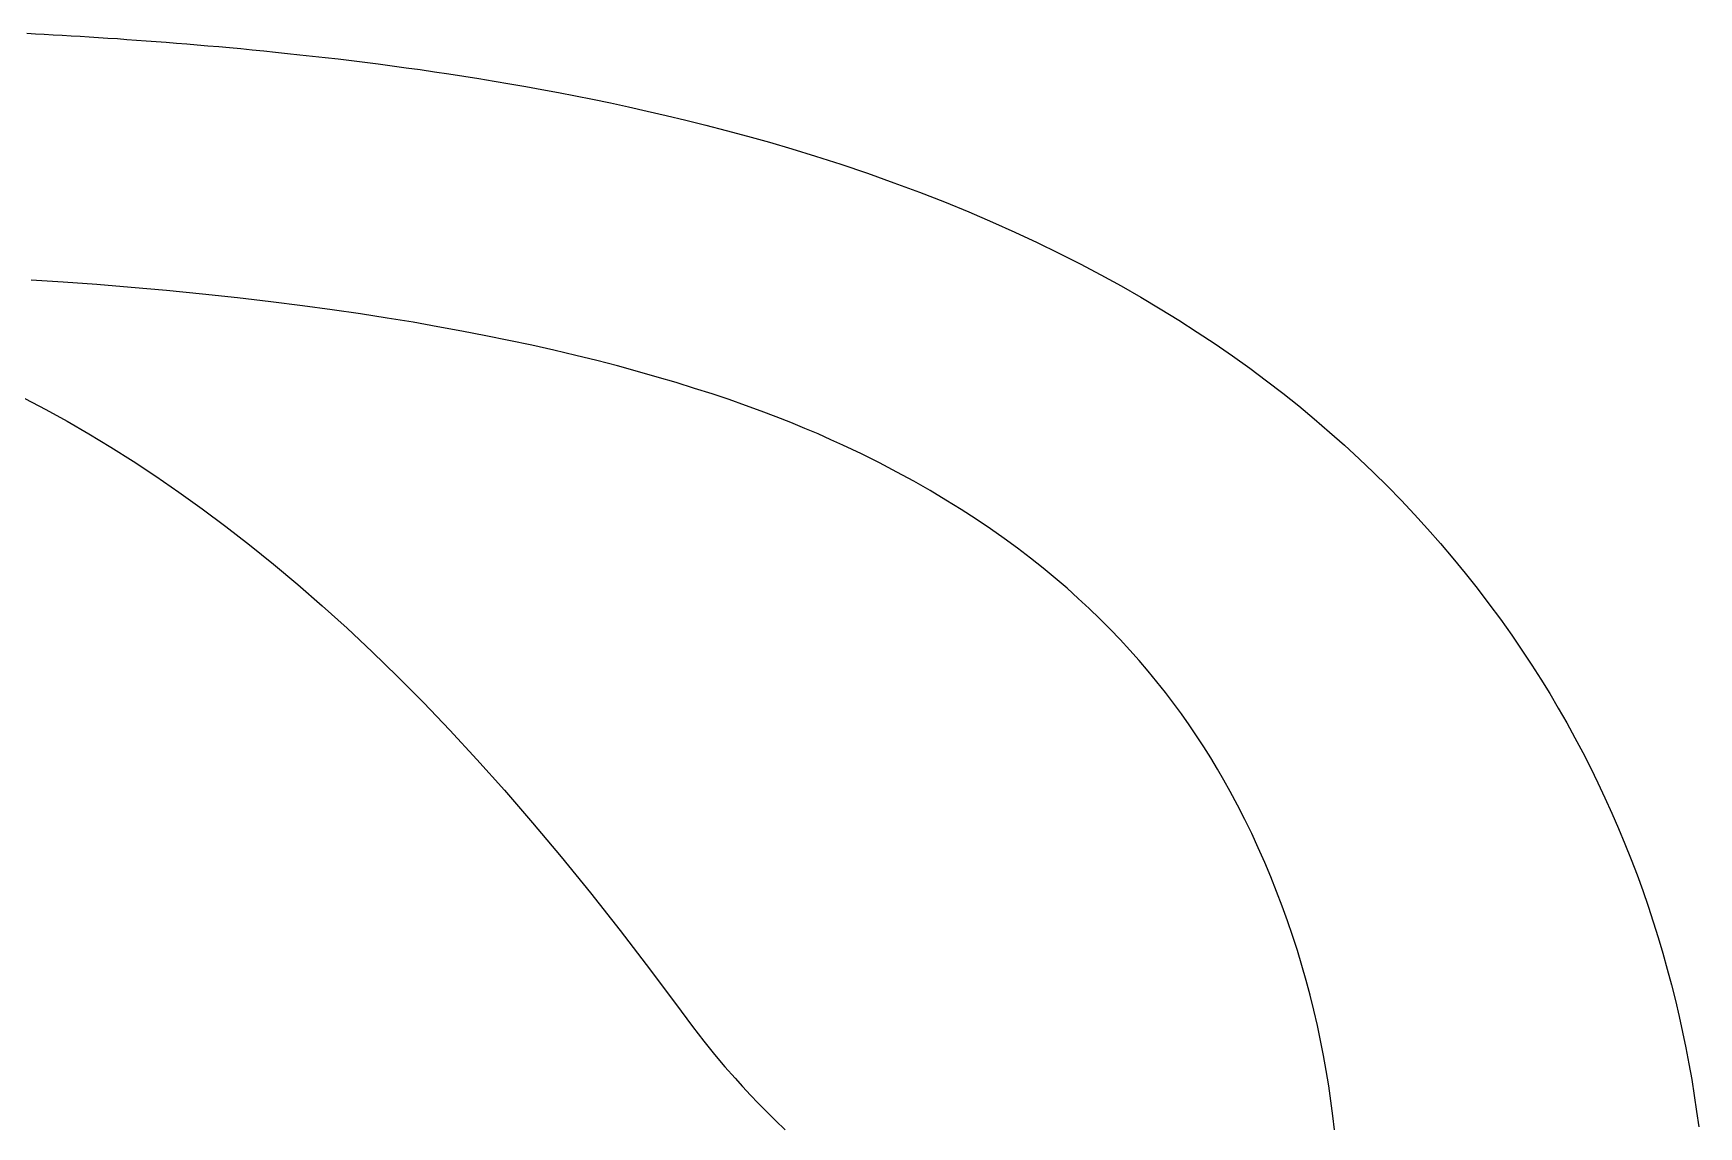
# Model space of a CAD drawing. Extents: x -119186 to 98821, y 1814 to 147180.
# Drawn here: x 16095.7 to 16232.6, y 34617.3 to 34707.1 of the extents above; entities that cross this region are included whole.
import ezdxf

# ---------------------------------------------------------------- set-up
doc = ezdxf.new("R2010")
doc.units = 0
doc.header["$LTSCALE"] = 12.7
doc.header["$MEASUREMENT"] = 0
doc.layers.add('A_建築（什器）', color=8, linetype='CONTINUOUS')

msp = doc.modelspace()

# ---------------------------------------------------------------- linework, layer by layer
at = {"layer": 'A_建築（什器）', "color": 8}
for p, q in [((16095.16, 34707.15), (16095.87, 34707.11)), ((16095.87, 34707.11), (16096.59, 34707.07)), ((16096.59, 34707.07), (16097.32, 34707.03)), ((16097.32, 34707.03), (16098.06, 34706.99)), ((16098.06, 34706.99), (16098.8, 34706.95)), ((16098.8, 34706.95), (16099.55, 34706.9)), ((16099.55, 34706.9), (16100.3, 34706.86)), ((16100.3, 34706.86), (16101.06, 34706.81)), ((16101.06, 34706.81), (16101.83, 34706.76)), ((16101.83, 34706.76), (16102.61, 34706.71)), ((16102.61, 34706.71), (16103.4, 34706.65)), ((16103.4, 34706.65), (16104.19, 34706.59)), ((16104.19, 34706.59), (16104.99, 34706.54)), ((16104.99, 34706.54), (16105.81, 34706.48)), ((16105.81, 34706.48), (16106.63, 34706.41)), ((16106.63, 34706.41), (16107.47, 34706.35)), ((16107.47, 34706.35), (16108.32, 34706.28)), ((16108.32, 34706.28), (16109.18, 34706.21)), ((16109.18, 34706.21), (16110.05, 34706.13)), ((16110.05, 34706.13), (16110.94, 34706.05)), ((16110.94, 34706.05), (16111.84, 34705.97)), ((16111.84, 34705.97), (16112.76, 34705.89)), ((16112.76, 34705.89), (16113.7, 34705.8)), ((16113.7, 34705.8), (16114.65, 34705.7)), ((16114.65, 34705.7), (16115.62, 34705.61)), ((16115.62, 34705.61), (16116.61, 34705.5)), ((16116.61, 34705.5), (16117.62, 34705.39)), ((16117.62, 34705.39), (16118.65, 34705.28)), ((16118.65, 34705.28), (16119.7, 34705.16)), ((16119.7, 34705.16), (16120.77, 34705.04)), ((16120.77, 34705.04), (16121.85, 34704.91)), ((16121.85, 34704.91), (16122.95, 34704.77)), ((16122.95, 34704.77), (16124.06, 34704.63)), ((16124.06, 34704.63), (16125.19, 34704.48)), ((16125.19, 34704.48), (16126.34, 34704.32)), ((16126.34, 34704.32), (16127.5, 34704.16)), ((16127.5, 34704.16), (16128.68, 34703.99)), ((16128.68, 34703.99), (16129.87, 34703.81)), ((16129.87, 34703.81), (16131.09, 34703.62)), ((16131.09, 34703.62), (16132.33, 34703.42)), ((16132.33, 34703.42), (16133.59, 34703.22)), ((16133.59, 34703.22), (16134.87, 34703)), ((16134.87, 34703), (16136.18, 34702.77)), ((16136.18, 34702.77), (16137.51, 34702.53)), ((16137.51, 34702.53), (16138.87, 34702.28)), ((16138.87, 34702.28), (16140.26, 34702.01)), ((16140.26, 34702.01), (16141.68, 34701.72)), ((16141.68, 34701.72), (16143.14, 34701.42)), ((16143.14, 34701.42), (16144.63, 34701.1)), ((16144.63, 34701.1), (16146.16, 34700.76)), ((16146.16, 34700.76), (16147.73, 34700.4)), ((16147.73, 34700.4), (16149.33, 34700.01)), ((16149.33, 34700.01), (16150.98, 34699.6)), ((16150.98, 34699.6), (16152.67, 34699.16)), ((16152.67, 34699.16), (16154.41, 34698.69)), ((16154.41, 34698.69), (16156.21, 34698.19)), ((16156.21, 34698.19), (16158.07, 34697.64)), ((16158.07, 34697.64), (16160.01, 34697.04)), ((16160.01, 34697.04), (16162.08, 34696.38)), ((16162.08, 34696.38), (16164.27, 34695.64)), ((16164.27, 34695.64), (16166.45, 34694.86)), ((16166.45, 34694.86), (16168.56, 34694.08)), ((16168.56, 34694.08), (16170.6, 34693.28)), ((16170.6, 34693.28), (16172.6, 34692.46)), ((16172.6, 34692.46), (16174.55, 34691.63)), ((16174.55, 34691.63), (16176.4, 34690.8)), ((16176.4, 34690.8), (16178.23, 34689.94)), ((16178.23, 34689.94), (16180.02, 34689.07)), ((16180.02, 34689.07), (16181.76, 34688.19)), ((16181.76, 34688.19), (16183.47, 34687.29)), ((16098.16, 34686.69), (16095.53, 34686.86)), ((16100.91, 34686.49), (16098.16, 34686.69)), ((16103.75, 34686.26), (16100.91, 34686.49)), ((16106.66, 34686), (16103.75, 34686.26)), ((16109.6, 34685.71), (16106.66, 34686)), ((16183.47, 34687.29), (16185.13, 34686.38)), ((16185.13, 34686.38), (16186.75, 34685.45)), ((16112.48, 34685.4), (16109.6, 34685.71)), ((16115.23, 34685.08), (16112.48, 34685.4)), ((16117.83, 34684.75), (16115.23, 34685.08)), ((16120.28, 34684.41), (16117.83, 34684.75)), ((16186.75, 34685.45), (16188.33, 34684.51)), ((16122.6, 34684.08), (16120.28, 34684.41)), ((16124.8, 34683.73), (16122.6, 34684.08)), ((16126.92, 34683.39), (16124.8, 34683.73)), ((16128.95, 34683.03), (16126.92, 34683.39)), ((16188.33, 34684.51), (16189.88, 34683.56)), ((16189.88, 34683.56), (16191.38, 34682.59)), ((16130.94, 34682.67), (16128.95, 34683.03)), ((16132.89, 34682.29), (16130.94, 34682.67)), ((16134.8, 34681.9), (16132.89, 34682.29)), ((16136.67, 34681.5), (16134.8, 34681.9)), ((16191.38, 34682.59), (16192.85, 34681.61)), ((16138.5, 34681.09), (16136.67, 34681.5)), ((16140.29, 34680.67), (16138.5, 34681.09)), ((16142.03, 34680.24), (16140.29, 34680.67)), ((16192.85, 34681.61), (16194.29, 34680.62)), ((16194.29, 34680.62), (16195.7, 34679.61)), ((16143.73, 34679.8), (16142.03, 34680.24)), ((16145.38, 34679.35), (16143.73, 34679.8)), ((16146.99, 34678.89), (16145.38, 34679.35)), ((16195.7, 34679.61), (16197.07, 34678.59)), ((16148.55, 34678.43), (16146.99, 34678.89)), ((16150.05, 34677.96), (16148.55, 34678.43)), ((16151.5, 34677.5), (16150.05, 34677.96)), ((16197.07, 34678.59), (16198.41, 34677.55)), ((16094.99, 34677.13), (16096.72, 34676.22)), ((16152.9, 34677.03), (16151.5, 34677.5)), ((16154.25, 34676.55), (16152.9, 34677.03)), ((16155.54, 34676.08), (16154.25, 34676.55)), ((16198.41, 34677.55), (16199.73, 34676.51)), ((16199.73, 34676.51), (16201.01, 34675.44)), ((16096.72, 34676.22), (16098.48, 34675.26)), ((16098.48, 34675.26), (16100.27, 34674.22)), ((16156.78, 34675.61), (16155.54, 34676.08)), ((16157.98, 34675.14), (16156.78, 34675.61)), ((16159.12, 34674.67), (16157.98, 34675.14)), ((16201.01, 34675.44), (16202.26, 34674.37)), ((16100.27, 34674.22), (16102.08, 34673.13)), ((16160.21, 34674.21), (16159.12, 34674.67)), ((16161.26, 34673.74), (16160.21, 34674.21)), ((16162.26, 34673.29), (16161.26, 34673.74)), ((16202.26, 34674.37), (16203.49, 34673.28)), ((16102.08, 34673.13), (16103.91, 34671.96)), ((16162.26, 34673.29), (16162.26, 34673.29)), ((16163.78, 34672.57), (16162.26, 34673.29)), ((16165.26, 34671.83), (16163.78, 34672.57)), ((16203.49, 34673.28), (16204.69, 34672.17)), ((16103.91, 34671.96), (16105.78, 34670.73)), ((16166.69, 34671.08), (16165.26, 34671.83)), ((16168.08, 34670.32), (16166.69, 34671.08)), ((16204.69, 34672.17), (16205.87, 34671.05)), ((16205.87, 34671.05), (16207.02, 34669.92)), ((16105.78, 34670.73), (16107.67, 34669.43)), ((16169.43, 34669.56), (16168.08, 34670.32)), ((16170.73, 34668.78), (16169.43, 34669.56)), ((16207.02, 34669.92), (16208.14, 34668.76)), ((16107.67, 34669.43), (16109.58, 34668.06)), ((16171.98, 34668), (16170.73, 34668.78)), ((16208.14, 34668.76), (16209.24, 34667.6)), ((16109.58, 34668.06), (16111.52, 34666.61)), ((16173.2, 34667.21), (16171.98, 34668)), ((16174.38, 34666.42), (16173.2, 34667.21)), ((16209.24, 34667.6), (16210.32, 34666.41)), ((16111.52, 34666.61), (16113.47, 34665.09)), ((16175.51, 34665.62), (16174.38, 34666.42)), ((16176.62, 34664.81), (16175.51, 34665.62)), ((16210.32, 34666.41), (16211.38, 34665.21)), ((16113.47, 34665.09), (16115.45, 34663.5)), ((16177.68, 34664), (16176.62, 34664.81)), ((16211.38, 34665.21), (16212.41, 34664)), ((16115.45, 34663.5), (16117.44, 34661.82)), ((16178.71, 34663.18), (16177.68, 34664)), ((16179.71, 34662.36), (16178.71, 34663.18)), ((16212.41, 34664), (16213.42, 34662.77)), ((16213.42, 34662.77), (16214.41, 34661.52)), ((16117.44, 34661.82), (16119.46, 34660.07)), ((16180.68, 34661.53), (16179.71, 34662.36)), ((16181.61, 34660.69), (16180.68, 34661.53)), ((16214.41, 34661.52), (16215.37, 34660.25)), ((16119.46, 34660.07), (16121.49, 34658.23)), ((16182.51, 34659.85), (16181.61, 34660.69)), ((16215.37, 34660.25), (16216.32, 34658.97)), ((16183.39, 34659.01), (16182.51, 34659.85)), ((16184.23, 34658.16), (16183.39, 34659.01)), ((16216.32, 34658.97), (16217.24, 34657.67)), ((16121.49, 34658.23), (16123.55, 34656.3)), ((16185.05, 34657.3), (16184.23, 34658.16)), ((16185.85, 34656.44), (16185.05, 34657.3)), ((16217.24, 34657.67), (16218.13, 34656.36)), ((16123.55, 34656.3), (16125.65, 34654.27)), ((16186.61, 34655.58), (16185.85, 34656.44)), ((16218.13, 34656.36), (16218.89, 34655.21)), ((16187.35, 34654.71), (16186.61, 34655.58)), ((16188.07, 34653.84), (16187.35, 34654.71)), ((16218.89, 34655.21), (16219.64, 34654.04)), ((16125.65, 34654.27), (16127.78, 34652.12)), ((16188.77, 34652.96), (16188.07, 34653.84)), ((16219.64, 34654.04), (16220.36, 34652.86)), ((16127.78, 34652.12), (16129.95, 34649.85)), ((16189.44, 34652.07), (16188.77, 34652.96)), ((16190.09, 34651.19), (16189.44, 34652.07)), ((16220.36, 34652.86), (16221.07, 34651.66)), ((16190.72, 34650.29), (16190.09, 34651.19)), ((16221.07, 34651.66), (16221.76, 34650.46)), ((16221.76, 34650.46), (16222.43, 34649.24)), ((16129.95, 34649.85), (16132.17, 34647.46)), ((16191.33, 34649.39), (16190.72, 34650.29)), ((16191.92, 34648.49), (16191.33, 34649.39)), ((16222.43, 34649.24), (16223.08, 34648.02)), ((16192.49, 34647.58), (16191.92, 34648.49)), ((16223.08, 34648.02), (16223.71, 34646.78)), ((16132.17, 34647.46), (16134.43, 34644.93)), ((16193.04, 34646.66), (16192.49, 34647.58)), ((16193.58, 34645.74), (16193.04, 34646.66)), ((16223.71, 34646.78), (16224.32, 34645.54)), ((16134.43, 34644.93), (16136.74, 34642.25)), ((16194.09, 34644.82), (16193.58, 34645.74)), ((16224.32, 34645.54), (16224.9, 34644.29)), ((16194.7, 34643.68), (16194.09, 34644.82)), ((16195.29, 34642.52), (16194.7, 34643.68)), ((16224.9, 34644.29), (16225.47, 34643.04)), ((16136.74, 34642.25), (16139.1, 34639.44)), ((16195.86, 34641.35), (16195.29, 34642.52)), ((16225.47, 34643.04), (16226.02, 34641.77)), ((16196.4, 34640.18), (16195.86, 34641.35)), ((16226.02, 34641.77), (16226.55, 34640.51)), ((16139.1, 34639.44), (16141.5, 34636.49)), ((16196.93, 34638.99), (16196.4, 34640.18)), ((16226.55, 34640.51), (16227.05, 34639.23)), ((16197.43, 34637.8), (16196.93, 34638.99)), ((16227.05, 34639.23), (16227.54, 34637.96)), ((16197.91, 34636.6), (16197.43, 34637.8)), ((16227.54, 34637.96), (16228.01, 34636.67)), ((16141.5, 34636.49), (16143.95, 34633.38)), ((16198.37, 34635.39), (16197.91, 34636.6)), ((16198.81, 34634.18), (16198.37, 34635.39)), ((16228.01, 34636.67), (16228.45, 34635.39)), ((16228.45, 34635.39), (16228.88, 34634.1)), ((16199.22, 34632.97), (16198.81, 34634.18)), ((16228.88, 34634.1), (16229.28, 34632.81)), ((16143.95, 34633.38), (16146.44, 34630.13)), ((16199.62, 34631.75), (16199.22, 34632.97)), ((16229.28, 34632.81), (16229.67, 34631.52)), ((16199.99, 34630.52), (16199.62, 34631.75)), ((16229.67, 34631.52), (16230.03, 34630.22)), ((16146.44, 34630.13), (16148.96, 34626.75)), ((16200.34, 34629.29), (16199.99, 34630.52)), ((16230.03, 34630.22), (16230.38, 34628.92)), ((16200.67, 34628.06), (16200.34, 34629.29)), ((16230.38, 34628.92), (16230.7, 34627.63)), ((16200.97, 34626.83), (16200.67, 34628.06)), ((16230.7, 34627.63), (16231.01, 34626.33)), ((16148.96, 34626.75), (16149.89, 34625.49)), ((16201.26, 34625.59), (16200.97, 34626.83)), ((16231.01, 34626.33), (16231.29, 34625.03)), ((16149.89, 34625.49), (16150.81, 34624.3)), ((16201.52, 34624.35), (16201.26, 34625.59)), ((16231.29, 34625.03), (16231.56, 34623.73)), ((16150.81, 34624.3), (16151.7, 34623.2)), ((16151.7, 34623.2), (16152.56, 34622.18)), ((16201.76, 34623.11), (16201.52, 34624.35)), ((16201.98, 34621.87), (16201.76, 34623.11)), ((16231.56, 34623.73), (16231.81, 34622.43)), ((16152.56, 34622.18), (16153.39, 34621.24)), ((16202.19, 34620.63), (16201.98, 34621.87)), ((16231.81, 34622.43), (16232.04, 34621.13)), ((16153.39, 34621.24), (16154.01, 34620.55)), ((16154.01, 34620.55), (16154.65, 34619.86)), ((16202.37, 34619.39), (16202.19, 34620.63)), ((16232.04, 34621.13), (16232.25, 34619.82)), ((16154.65, 34619.86), (16155.29, 34619.19)), ((16155.29, 34619.19), (16155.5, 34618.98)), ((16155.5, 34618.98), (16155.72, 34618.76)), ((16202.53, 34618.14), (16202.37, 34619.39)), ((16232.25, 34619.82), (16232.44, 34618.52)), ((16155.72, 34618.76), (16155.93, 34618.55)), ((16155.93, 34618.55), (16156.71, 34617.77)), ((16156.71, 34617.77), (16157.52, 34617)), ((16202.66, 34617.01), (16202.53, 34618.14)), ((16232.44, 34618.52), (16232.61, 34617.26))]:
    msp.add_line(p, q, dxfattribs=at)

doc.saveas('drawing.dxf')
